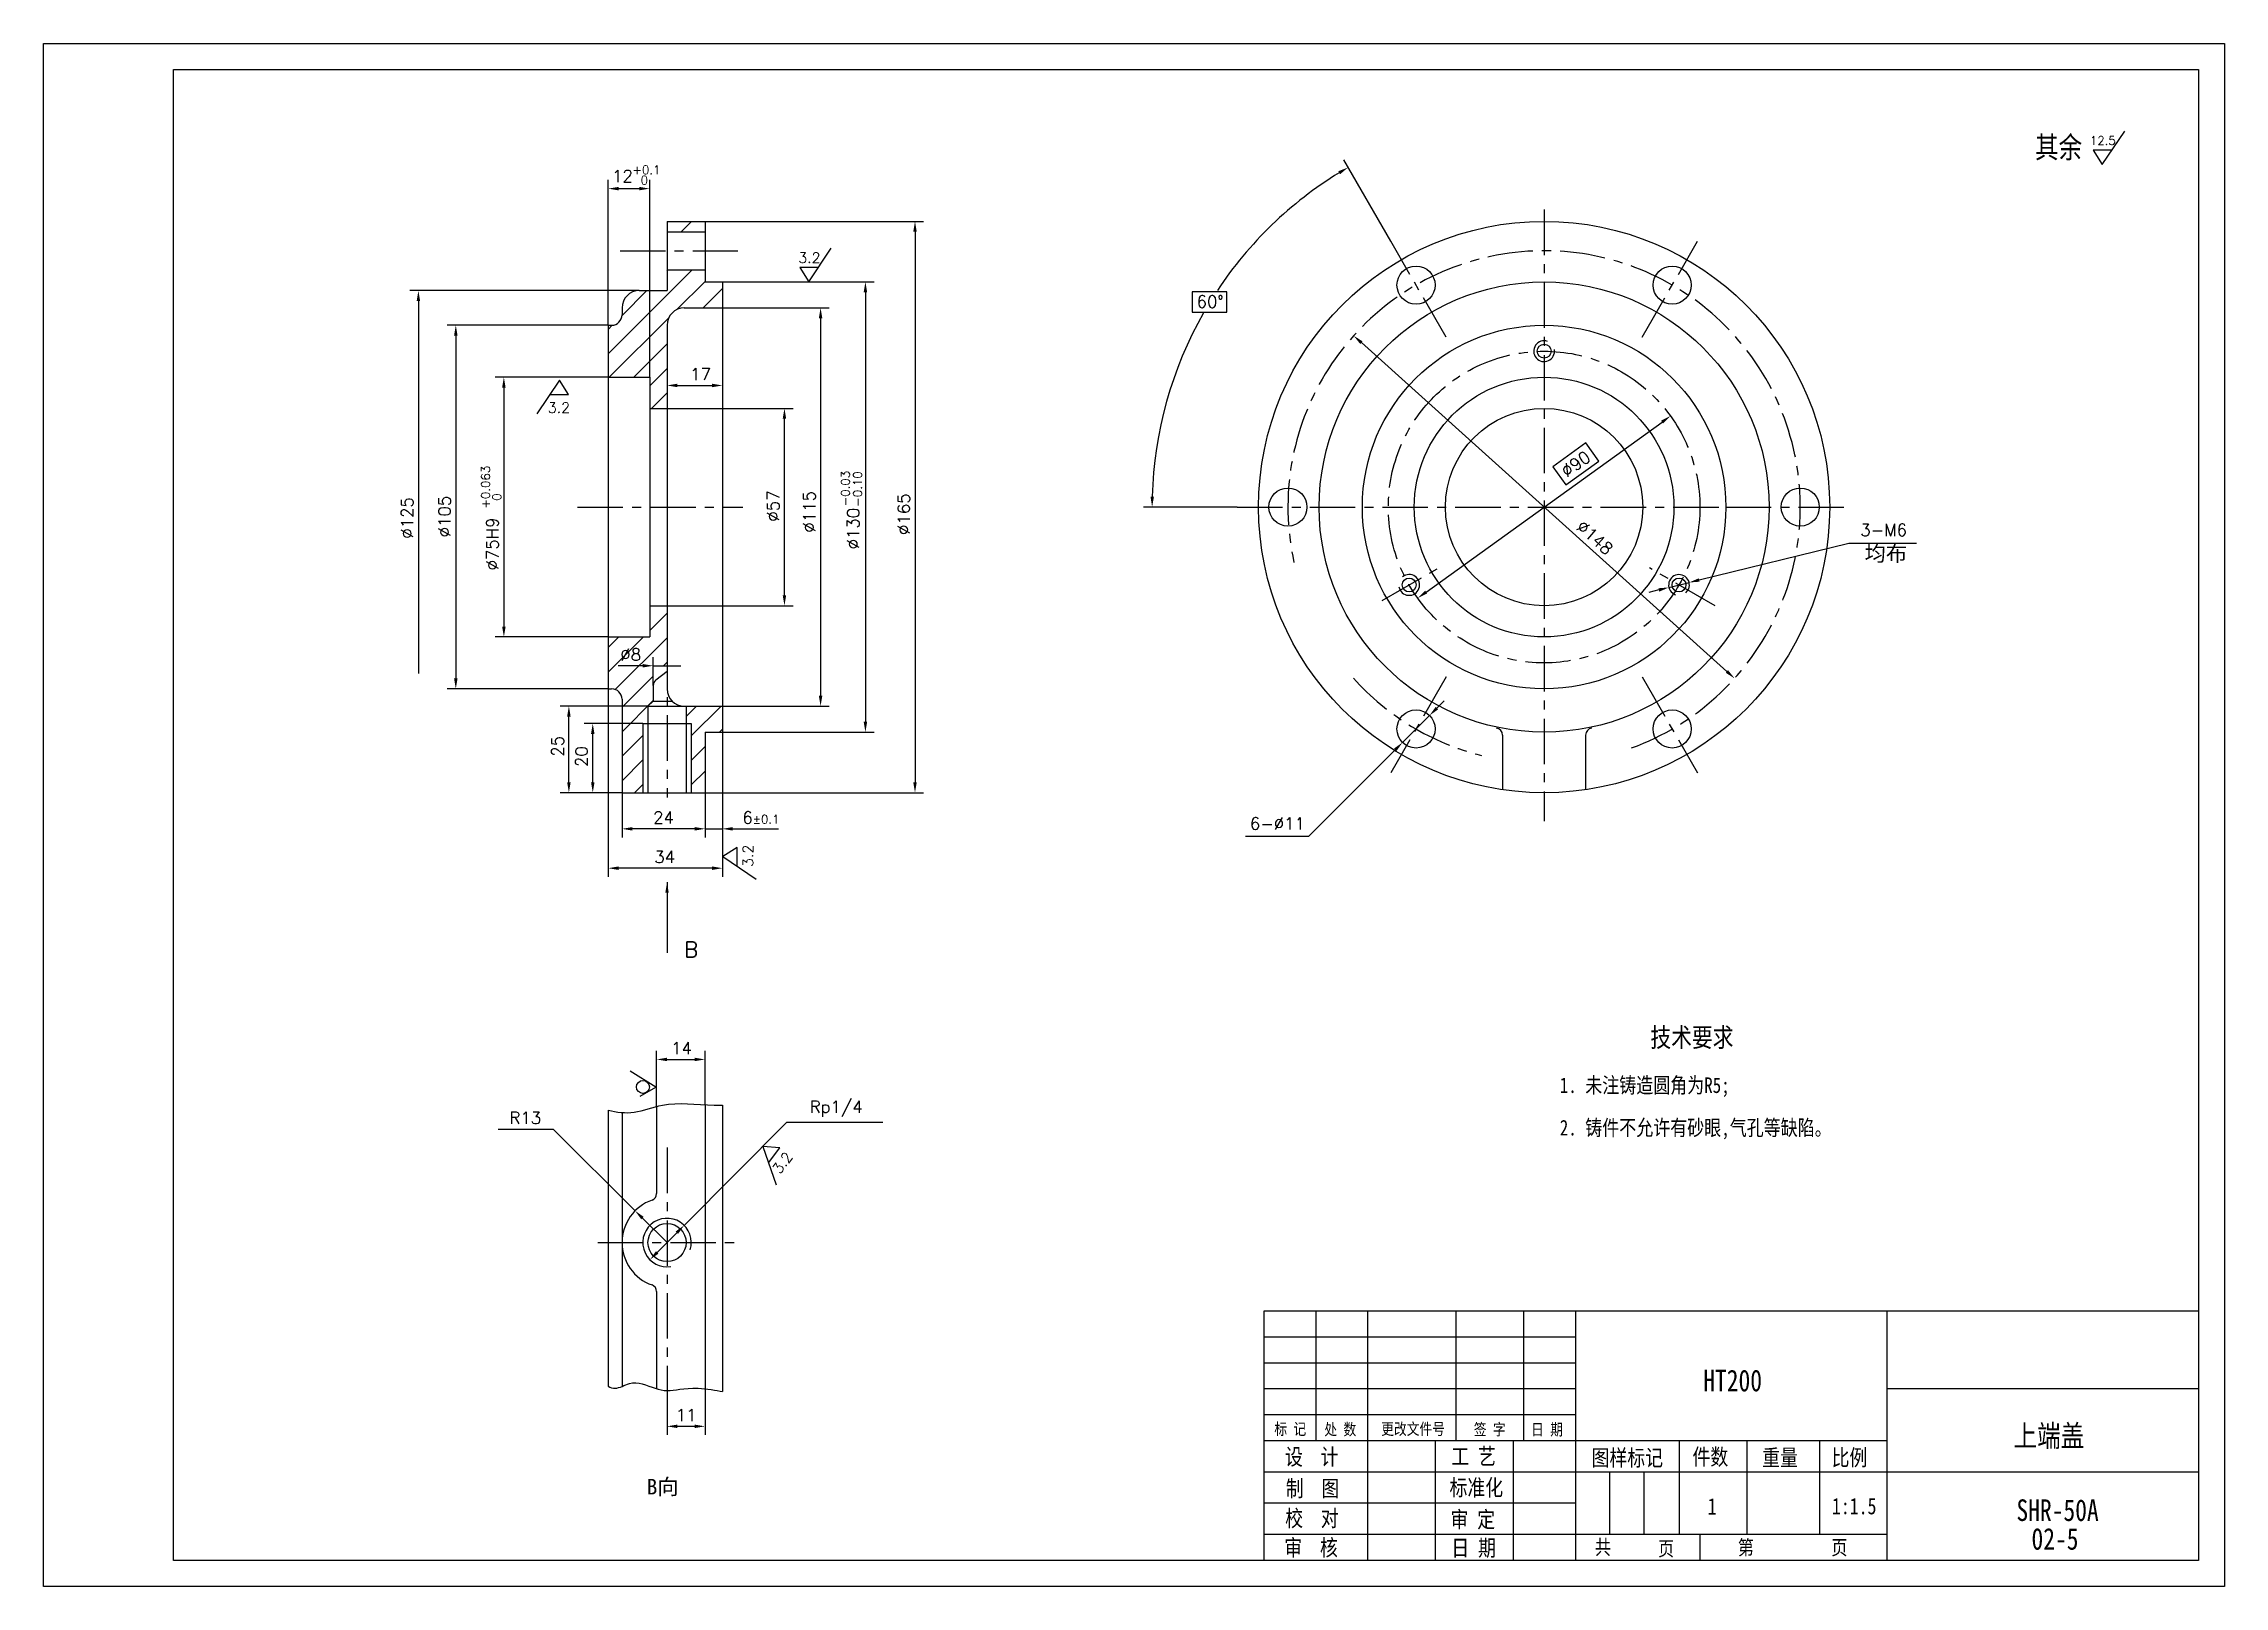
# Model space of a CAD drawing. Extents: x 41 to 671, y 89 to 534.
import ezdxf

# ---------------------------------------------------------------- set-up
doc = ezdxf.new("R2010")
doc.units = 0
doc.header["$LTSCALE"] = 10.5
doc.header["$MEASUREMENT"] = 0
doc.linetypes.add('CENTER', pattern=[2, 1.25, -0.25, 0.25, -0.25])
doc.layers.get('0').update_dxf_attribs({"color": 2, "linetype": 'CONTINUOUS'})
doc.layers.get('DEFPOINTS').update_dxf_attribs({"linetype": 'CONTINUOUS'})
for name, color, linetype in [('LINE_THIN', 2, 'CONTINUOUS'), ('PART', 3, 'CONTINUOUS'), ('SMPEN_THICK', 7, 'CONTINUOUS')]:
    doc.layers.add(name, color=color, linetype=linetype)
doc.styles.add('HZDX', font='', dxfattribs={"width": 0.8, "height": 0.5})
doc.styles.get("Standard").update_dxf_attribs({"font": 'txt.shx', "height": 3.5, "bigfont": 'hzfs.shx'})
doc.styles.get('HZDX').set_extended_font_data('SimSun')
doc.dimstyles.new('HZDX', dxfattribs={"dimscale": 0, "dimtxt": 5, "dimasz": 3.5, "dimexe": 5.25, "dimexo": 0, "dimgap": 1.5, "dimtad": 1, "dimdec": 4, "dimdsep": 46, "dimtxsty": 'HZDX', "dimcen": 0.09, "dimclrd": 2, "dimclre": 2, "dimclrt": 2, "dimadec": 0, "dimazin": 0, "dimtol": 1, "dimtp": 0.2, "dimtfac": 0.66667, "dimtdec": 4, "dimtmove": 0, "dimatfit": 1, "dimfxl": 1, "dimtvp": 5, "dimtolj": 1, "dimarcsym": 0})

# ---------------------------------------------------------------- blocks, each defined once
blk = doc.blocks.new('*D1')
at = {"color": 2, "linetype": 'ByBlock', "transparency": 16777216}
for p, q in [((204.04, 452.71), (157.52, 452.71)), ((160.02, 449.71), (160.02, 350.71)), ((204.04, 347.71), (157.52, 347.71))]:
    blk.add_line(p, q, dxfattribs=at)
for points in [[(159.52, 449.71), (160.52, 449.71), (160.02, 452.71)], [(159.52, 350.71), (160.52, 350.71), (160.02, 347.71)]]:
    blk.add_solid(points, dxfattribs=at)
at = {"layer": 'DEFPOINTS', "color": 0, "linetype": 'ByBlock', "transparency": 16777216}
for p in [(204.04, 452.71), (160.02, 347.71), (204.04, 347.71)]:
    blk.add_point(p, dxfattribs=at)
at = {"color": 2, "linetype": 'ByBlock', "transparency": 16777216, "insert": (156.77, 397.48), "char_height": 3.5, "attachment_point": 5, "rotation": 90}
blk.add_mtext('\\A1;∅105', dxfattribs=at)
blk = doc.blocks.new('*D2')
at = {"color": 2, "linetype": 'ByBlock', "transparency": 16777216}
for p, q in [((221.04, 428.71), (257.46, 428.71)), ((254.96, 374.71), (254.96, 425.71)), ((221.04, 371.71), (257.46, 371.71))]:
    blk.add_line(p, q, dxfattribs=at)
for points in [[(254.46, 425.71), (255.46, 425.71), (254.96, 428.71)], [(254.46, 374.71), (255.46, 374.71), (254.96, 371.71)]]:
    blk.add_solid(points, dxfattribs=at)
at = {"layer": 'DEFPOINTS', "color": 0, "linetype": 'ByBlock', "transparency": 16777216}
for p in [(221.04, 428.71), (254.96, 428.71), (221.04, 371.71)]:
    blk.add_point(p, dxfattribs=at)
at = {"color": 2, "linetype": 'ByBlock', "transparency": 16777216, "insert": (251.71, 400.51), "char_height": 3.5, "attachment_point": 5, "rotation": 90}
blk.add_mtext('\\A1;∅57', dxfattribs=at)
blk = doc.blocks.new('*D3')
at = {"color": 2, "linetype": 'ByBlock', "transparency": 16777216}
for p, q in [((237.04, 457.71), (267.9, 457.71)), ((265.4, 454.71), (265.4, 345.71)), ((237.04, 342.71), (267.9, 342.71))]:
    blk.add_line(p, q, dxfattribs=at)
for points in [[(264.9, 454.71), (265.9, 454.71), (265.4, 457.71)], [(264.9, 345.71), (265.9, 345.71), (265.4, 342.71)]]:
    blk.add_solid(points, dxfattribs=at)
at = {"layer": 'DEFPOINTS', "color": 0, "linetype": 'ByBlock', "transparency": 16777216}
for p in [(237.04, 457.71), (237.04, 342.71), (265.4, 342.71)]:
    blk.add_point(p, dxfattribs=at)
at = {"color": 2, "linetype": 'ByBlock', "transparency": 16777216, "insert": (262.15, 398.84), "char_height": 3.5, "attachment_point": 5, "rotation": 90}
blk.add_mtext('\\A1;∅115', dxfattribs=at)
blk = doc.blocks.new('*D4')
at = {"color": 2, "linetype": 'ByBlock', "transparency": 16777216}
for p, q in [((232.04, 482.71), (295.18, 482.71)), ((292.68, 479.71), (292.68, 320.71)), ((232.04, 317.71), (295.18, 317.71))]:
    blk.add_line(p, q, dxfattribs=at)
for points in [[(292.18, 479.71), (293.18, 479.71), (292.68, 482.71)], [(292.18, 320.71), (293.18, 320.71), (292.68, 317.71)]]:
    blk.add_solid(points, dxfattribs=at)
at = {"layer": 'DEFPOINTS', "color": 0, "linetype": 'ByBlock', "transparency": 16777216}
for p in [(232.04, 482.71), (232.04, 317.71), (292.68, 317.71)]:
    blk.add_point(p, dxfattribs=at)
at = {"color": 2, "linetype": 'ByBlock', "transparency": 16777216, "insert": (289.43, 398.16), "char_height": 3.5, "attachment_point": 5, "rotation": 90}
blk.add_mtext('\\A1;∅165', dxfattribs=at)
blk = doc.blocks.new('*D5')
at = {"color": 2, "linetype": 'ByBlock', "transparency": 16777216}
for p, q in [((208.04, 317.71), (208.04, 304.79)), ((232.04, 317.71), (232.04, 304.79)), ((229.04, 307.29), (211.04, 307.29))]:
    blk.add_line(p, q, dxfattribs=at)
for points in [[(211.04, 307.79), (211.04, 306.79), (208.04, 307.29)], [(229.04, 307.79), (229.04, 306.79), (232.04, 307.29)]]:
    blk.add_solid(points, dxfattribs=at)
at = {"layer": 'DEFPOINTS', "color": 0, "linetype": 'ByBlock', "transparency": 16777216}
for p in [(208.04, 317.71), (232.04, 317.71), (208.04, 307.29)]:
    blk.add_point(p, dxfattribs=at)
at = {"color": 2, "linetype": 'ByBlock', "transparency": 16777216, "insert": (220.04, 310.54), "char_height": 3.5, "attachment_point": 5}
blk.add_mtext('\\A1;24', dxfattribs=at)
blk = doc.blocks.new('*D6')
at = {"color": 2, "linetype": 'ByBlock', "transparency": 16777216}
for p, q in [((204.04, 347.71), (204.04, 293.42)), ((237.04, 335.21), (237.04, 293.42)), ((234.04, 295.92), (207.04, 295.92))]:
    blk.add_line(p, q, dxfattribs=at)
for points in [[(207.04, 296.42), (207.04, 295.42), (204.04, 295.92)], [(234.04, 296.42), (234.04, 295.42), (237.04, 295.92)]]:
    blk.add_solid(points, dxfattribs=at)
at = {"layer": 'DEFPOINTS', "color": 0, "linetype": 'ByBlock', "transparency": 16777216}
for p in [(204.04, 347.71), (237.04, 335.21), (204.04, 295.92)]:
    blk.add_point(p, dxfattribs=at)
at = {"color": 2, "linetype": 'ByBlock', "transparency": 16777216, "insert": (220.38, 299.17), "char_height": 3.5, "attachment_point": 5}
blk.add_mtext('\\A1;34', dxfattribs=at)
blk = doc.blocks.new('*D7')
at = {"color": 2, "linetype": 'ByBlock', "transparency": 16777216}
for p, q in [((214.04, 337.71), (197.09, 337.71)), ((199.59, 320.71), (199.59, 334.71)), ((208.04, 317.71), (197.09, 317.71))]:
    blk.add_line(p, q, dxfattribs=at)
for points in [[(199.09, 334.71), (200.09, 334.71), (199.59, 337.71)], [(199.09, 320.71), (200.09, 320.71), (199.59, 317.71)]]:
    blk.add_solid(points, dxfattribs=at)
at = {"layer": 'DEFPOINTS', "color": 0, "linetype": 'ByBlock', "transparency": 16777216}
for p in [(199.59, 337.71), (214.04, 337.71), (208.04, 317.71)]:
    blk.add_point(p, dxfattribs=at)
at = {"color": 2, "linetype": 'ByBlock', "transparency": 16777216, "insert": (196.34, 328.14), "char_height": 3.5, "attachment_point": 5, "rotation": 90}
blk.add_mtext('\\A1;20', dxfattribs=at)
blk = doc.blocks.new('*D8')
at = {"color": 2, "linetype": 'ByBlock', "transparency": 16777216}
for p, q in [((215.54, 342.71), (190.19, 342.71)), ((192.69, 320.71), (192.69, 339.71)), ((208.04, 317.71), (190.19, 317.71))]:
    blk.add_line(p, q, dxfattribs=at)
for points in [[(192.19, 339.71), (193.19, 339.71), (192.69, 342.71)], [(192.19, 320.71), (193.19, 320.71), (192.69, 317.71)]]:
    blk.add_solid(points, dxfattribs=at)
at = {"layer": 'DEFPOINTS', "color": 0, "linetype": 'ByBlock', "transparency": 16777216}
for p in [(192.69, 342.71), (215.54, 342.71), (208.04, 317.71)]:
    blk.add_point(p, dxfattribs=at)
at = {"color": 2, "linetype": 'ByBlock', "transparency": 16777216, "insert": (189.44, 331.13), "char_height": 3.5, "attachment_point": 5, "rotation": 90}
blk.add_mtext('\\A1;25', dxfattribs=at)
blk = doc.blocks.new('*D9')
at = {"color": 2, "linetype": 'ByBlock', "transparency": 16777216}
for p, q in [((218.04, 217.16), (218.04, 233.25)), ((232.04, 217.63), (232.04, 233.25)), ((221.04, 230.75), (229.04, 230.75))]:
    blk.add_line(p, q, dxfattribs=at)
for points in [[(221.04, 231.25), (221.04, 230.25), (218.04, 230.75)], [(229.04, 231.25), (229.04, 230.25), (232.04, 230.75)]]:
    blk.add_solid(points, dxfattribs=at)
at = {"layer": 'DEFPOINTS', "color": 0, "linetype": 'ByBlock', "transparency": 16777216}
for p in [(232.04, 230.75), (218.04, 217.16), (232.04, 217.63)]:
    blk.add_point(p, dxfattribs=at)
at = {"color": 2, "linetype": 'ByBlock', "transparency": 16777216, "insert": (225.21, 234), "char_height": 3.5, "attachment_point": 5}
blk.add_mtext('\\A1;14', dxfattribs=at)
blk = doc.blocks.new('*D10')
at = {"color": 2, "linetype": 'ByBlock', "transparency": 16777216}
for p, q in [((221.04, 155.53), (221.04, 142.71)), ((232.04, 156.05), (232.04, 142.71)), ((229.04, 145.21), (224.04, 145.21))]:
    blk.add_line(p, q, dxfattribs=at)
for points in [[(224.04, 145.71), (224.04, 144.71), (221.04, 145.21)], [(229.04, 145.71), (229.04, 144.71), (232.04, 145.21)]]:
    blk.add_solid(points, dxfattribs=at)
at = {"layer": 'DEFPOINTS', "color": 0, "linetype": 'ByBlock', "transparency": 16777216}
for p in [(221.04, 155.53), (232.04, 156.05), (221.04, 145.21)]:
    blk.add_point(p, dxfattribs=at)
at = {"color": 2, "linetype": 'ByBlock', "transparency": 16777216, "insert": (226.55, 148.46), "char_height": 3.5, "attachment_point": 5}
blk.add_mtext('\\A1;11', dxfattribs=at)
blk = doc.blocks.new('*D11')
at = {"color": 2, "linetype": 'ByBlock', "transparency": 16777216}
for p, q in [((440.34, 375.66), (508.5, 424.75)), ((486.43, 418.72), (476.9, 411.85)), ((490.23, 413.44), (486.43, 418.72)), ((476.9, 411.85), (480.7, 406.58)), ((480.7, 406.58), (490.23, 413.44))]:
    blk.add_line(p, q, dxfattribs=at)
for points in [[(508.21, 425.16), (508.79, 424.35), (510.94, 426.51)], [(440.05, 376.07), (440.63, 375.26), (437.9, 373.91)]]:
    blk.add_solid(points, dxfattribs=at)
at = {"layer": 'DEFPOINTS', "color": 0, "linetype": 'ByBlock', "transparency": 16777216}
for p in [(510.94, 426.51), (437.9, 373.91)]:
    blk.add_point(p, dxfattribs=at)
at = {"color": 2, "linetype": 'ByBlock', "transparency": 16777216, "insert": (483.56, 412.65), "char_height": 3.5, "attachment_point": 5, "rotation": 35.75902}
blk.add_mtext('\\A1;∅90', dxfattribs=at)
blk = doc.blocks.new('*D12')
at = {"color": 2, "linetype": 'ByBlock', "transparency": 16777216}
blk.add_line((421.63, 447.69), (527.21, 352.73), dxfattribs=at)
for points in [[(421.96, 448.06), (421.29, 447.31), (419.4, 449.69)], [(527.55, 353.1), (526.88, 352.36), (529.44, 350.73)]]:
    blk.add_solid(points, dxfattribs=at)
at = {"layer": 'DEFPOINTS', "color": 0, "linetype": 'ByBlock', "transparency": 16777216}
for p in [(419.4, 449.69), (529.44, 350.73)]:
    blk.add_point(p, dxfattribs=at)
at = {"color": 2, "linetype": 'ByBlock', "transparency": 16777216, "insert": (489.09, 391.38), "char_height": 3.5, "attachment_point": 5, "rotation": 318.0339}
blk.add_mtext('\\A1;∅148', dxfattribs=at)
blk = doc.blocks.new('*D13')
at = {"color": 2, "linetype": 'ByBlock', "transparency": 16777216}
for p, q in [((237.04, 457.71), (237.04, 432.82)), ((221.04, 452.71), (221.04, 432.82)), ((224.04, 435.32), (234.04, 435.32))]:
    blk.add_line(p, q, dxfattribs=at)
for points in [[(224.04, 435.82), (224.04, 434.82), (221.04, 435.32)], [(234.04, 435.82), (234.04, 434.82), (237.04, 435.32)]]:
    blk.add_solid(points, dxfattribs=at)
at = {"layer": 'DEFPOINTS', "color": 0, "linetype": 'ByBlock', "transparency": 16777216}
for p in [(237.04, 457.71), (221.04, 452.71), (237.04, 435.32)]:
    blk.add_point(p, dxfattribs=at)
at = {"color": 2, "linetype": 'ByBlock', "transparency": 16777216, "insert": (230.73, 438.57), "char_height": 3.5, "attachment_point": 5}
blk.add_mtext('\\A1;17', dxfattribs=at)

msp = doc.modelspace()

# ---------------------------------------------------------------- hatches: boundary and pattern name
at = {"layer": 'SMPEN_THICK'}
h = msp.add_hatch(dxfattribs=at)
h.set_pattern_fill('ANSI31', color=256, scale=40, style=0)
h.paths.add_polyline_path([(232.04012, 482.70863), (221.04012, 482.70863), (221.04012, 479.70863), (232.04012, 479.70863)])
h.paths.add_polyline_path([(237.04012, 465.20863), (232.04012, 465.20863), (232.04012, 468.70863), (221.04012, 468.70863), (221.04012, 462.70863), (216.04012, 462.70863), (216.04012, 437.70863), (216.04012, 428.70863), (221.04012, 428.70863), (221.04012, 452.70863, -0.414213562), (226.04012, 457.70863), (237.04012, 457.70863)])
h.paths.add_polyline_path([(216.04012, 462.70863), (213.76388, 462.70863, -0.021734696), (213.04012, 462.70863, 0.414213562), (208.04012, 457.70863), (208.04012, 455.70863, -0.414213562), (205.04012, 452.70863), (204.04012, 452.70863), (204.04012, 437.70863), (216.04012, 437.70863)])
h.paths.add_polyline_path([(237.04012, 342.70863), (226.54012, 342.70863), (226.54012, 337.70863), (228.04012, 337.70863), (228.04012, 317.70863), (232.04012, 317.70863), (232.04012, 335.20863), (237.04012, 335.20863)])
h.paths.add_polyline_path([(217.04012, 354.38114), (221.04012, 354.38114), (221.04012, 361.07444), (221.04012, 371.70863), (216.04012, 371.70863), (216.04012, 362.70863), (204.04012, 362.70863), (204.04012, 347.70863), (205.04012, 347.70863, -0.414213562), (208.04012, 344.70863), (208.04012, 317.70863), (214.04012, 317.70863), (214.04012, 337.70863), (215.54012, 337.70863), (215.54012, 342.70863), (217.04012, 344.14716), (217.04012, 348.6742)])
h.paths.add_polyline_path([(206.77033, 360.25614), (214.35366, 360.25614), (214.35366, 355.00614), (206.77033, 355.00614)], flags=24)

# ---------------------------------------------------------------- linework, layer by layer
at = {"color": 2, "linetype": 'ByBlock'}
for p, q in [((430.1164, 476.945), (416.5475, 500.44702)), ((204.04012, 452.70863), (204.04012, 494.66404)), ((207.04012, 492.16404), (213.04012, 492.16404)), ((216.04012, 437.70863), (216.04012, 494.66404)), ((213.04012, 462.70863), (146.71598, 462.70863)), ((237.04012, 465.20863), (280.85451, 465.20863)), ((278.35451, 462.20863), (278.35451, 338.20863)), ((149.21598, 459.70863), (149.21598, 352.1731)), ((204.04012, 437.70863), (171.40962, 437.70863)), ((173.90962, 434.70863), (173.90962, 365.70863)), ((385.75116, 400.20863), (358.67483, 400.20863)), ((519.21708, 379.144), (562.4125, 389.78655)), ((510.47841, 376.99095), (516.30419, 378.42631)), ((507.56552, 376.27327), (504.65263, 375.55558)), ((204.04012, 362.70863), (171.40962, 362.70863)), ((214.04012, 354.38114), (206.88411, 354.38114)), ((217.04012, 348.6742), (217.04012, 356.88114)), ((217.04012, 354.38114), (225.04012, 354.38114)), ((443.43574, 342.12798), (445.55888, 344.24747)), ((237.04012, 335.20863), (237.04012, 304.78663)), ((237.04012, 335.20863), (280.85451, 335.20863)), ((441.31259, 340.00849), (433.52772, 332.23701)), ((431.40458, 330.11752), (406.34364, 305.1067)), ((232.04012, 317.70863), (232.04012, 304.78663)), ((229.04012, 307.28663), (226.04012, 307.28663)), ((232.04012, 307.28663), (237.04012, 307.28663)), ((240.04012, 307.28663), (253.29012, 307.28663)), ((225.98007, 192.7772), (255.6225, 222.53708)), ((211.82214, 196.9844), (188.20805, 220.4672)), ((221.04012, 187.81768), (213.94937, 194.869)), ((218.21729, 184.98366), (223.86295, 190.65169))]:
    msp.add_line(p, q, dxfattribs=at)
for start, end in [(121.51787602, 146.46396866), (150.32604478, 178.48212398)]:
    msp.add_arc((474.42016, 400.20863), 113.24533, start, end, dxfattribs=at)
for points in [[(414.9638, 497.17734), (415.47523, 496.31801), (417.7975, 498.28196)], [(207.04012, 492.66404), (207.04012, 491.66404), (204.04012, 492.16404)], [(213.04012, 492.66404), (213.04012, 491.66404), (216.04012, 492.16404)], [(148.71598, 459.70863), (149.71598, 459.70863), (149.21598, 462.70863)], [(277.85451, 462.20863), (278.85451, 462.20863), (278.35451, 465.20863)], [(173.40962, 434.70863), (174.40962, 434.70863), (173.90962, 437.70863)], [(361.71453, 403.20174), (360.71461, 403.21499), (361.17483, 400.20863)], [(519.09747, 379.62948), (519.3367, 378.65851), (516.30419, 378.42631)], [(507.44591, 376.75875), (507.68513, 375.78778), (510.47841, 376.99095)], [(173.40962, 365.70863), (174.40962, 365.70863), (173.90962, 362.70863)], [(214.04012, 354.88114), (214.04012, 353.88114), (217.04012, 354.38114)], [(443.08249, 342.48184), (443.78899, 341.77412), (441.31259, 340.00849)], [(277.85451, 338.20863), (278.85451, 338.20863), (278.35451, 335.20863)], [(431.05133, 330.47138), (431.75783, 329.76366), (433.52772, 332.23701)], [(229.04012, 307.78663), (229.04012, 306.78663), (232.04012, 307.28663)], [(240.04012, 307.78663), (240.04012, 306.78663), (237.04012, 307.28663)], [(214.30193, 195.22354), (213.5968, 194.51447), (211.82214, 196.9844)], [(223.5087, 191.00454), (224.2172, 190.29884), (225.98007, 192.7772)], [(217.86304, 185.33652), (218.57154, 184.63081), (216.10017, 182.85815)]]:
    msp.add_solid(points, dxfattribs=at)
at = {"layer": 'DEFPOINTS', "color": 0, "linetype": 'ByBlock'}
for p in [(216.04012, 492.16404), (430.1164, 476.945), (209.50458, 461.24416), (237.04012, 465.20863), (204.04012, 452.70863), (446.12205, 449.2224), (204.04012, 437.70863), (216.04012, 437.70863), (368.00436, 438.94081), (385.75116, 400.20863), (516.30419, 378.42631), (510.47841, 376.99095), (204.04012, 362.70863), (225.04012, 354.38114), (204.04012, 347.70863), (217.04012, 348.6742), (217.04012, 348.49184), (226.54012, 340.20863), (237.04012, 335.20863), (237.04012, 335.20863), (441.31259, 340.00849), (433.52772, 332.23701), (232.04012, 317.70863), (237.04012, 307.28663), (211.82214, 196.9844), (225.98007, 192.7772), (216.10017, 182.85815), (221.04012, 187.81768)]:
    msp.add_point(p, dxfattribs=at)
at = {"layer": 'LINE_THIN', "linetype": 'Continuous'}
for p, q in [((40.94436, 88.53053), (40.94436, 534.03052)), ((40.94436, 534.03052), (670.94436, 534.03052)), ((670.94436, 534.03052), (670.94436, 88.53053)), ((670.94436, 88.53053), (40.94436, 88.53053))]:
    msp.add_line(p, q, dxfattribs=at)
at = {"layer": 'PART', "linetype": 'Continuous'}
for p, q in [((78.44436, 96.03053), (78.44436, 526.53052)), ((78.44436, 526.53052), (663.44436, 526.53052)), ((663.44436, 526.53052), (663.44436, 96.03053)), ((393.44436, 168.03053), (393.44436, 96.03053)), ((663.44436, 168.03053), (393.44436, 168.03053)), ((408.44436, 168.03053), (408.44436, 130.53053)), ((423.44436, 168.03053), (423.44436, 96.03053)), ((448.94436, 168.03053), (448.94436, 130.53053)), ((468.44436, 168.03053), (468.44436, 130.53053)), ((483.44436, 168.03053), (483.44436, 96.03053)), ((573.44436, 168.03053), (573.44436, 96.03053)), ((663.44436, 145.53053), (573.44436, 145.53053)), ((442.94436, 130.53053), (442.94436, 96.03053)), ((465.44436, 130.53053), (465.44436, 96.03053)), ((513.44436, 130.53053), (513.44436, 103.53053)), ((532.94436, 130.53053), (532.94436, 103.53053)), ((553.94436, 130.53053), (553.94436, 103.53053)), ((493.34436, 121.53053), (493.34436, 103.53053)), ((503.24436, 121.53053), (503.24436, 103.53053)), ((663.44436, 121.53053), (573.44436, 121.53053)), ((519.44436, 103.53053), (519.44436, 96.03053)), ((663.44436, 96.03053), (78.44436, 96.03053))]:
    msp.add_line(p, q, dxfattribs=at)
at = {"layer": 'SMPEN_THICK'}
for p, q in [((635.63953, 499.08281), (642.1587, 508.79549)), ((638.47671, 503.22777), (633.03074, 503.22777)), ((633.03074, 503.22777), (635.63953, 499.08281)), ((261.98062, 465.21368), (268.49979, 474.92636)), ((264.8178, 469.35864), (259.37183, 469.35864)), ((259.37183, 469.35864), (261.98062, 465.21368)), ((189.97583, 436.88458), (183.45667, 427.1719)), ((192.58463, 432.73962), (189.97583, 436.88458)), ((187.13866, 432.73962), (192.58463, 432.73962)), ((562.4125, 389.78655), (582.04369, 389.78655)), ((215.54012, 342.70863), (215.54012, 317.70863)), ((226.54012, 342.70863), (226.54012, 317.70863)), ((406.34364, 305.1067), (388.1871, 305.1067)), ((241.26553, 301.91715), (237.12057, 299.30836)), ((237.12057, 299.30836), (246.83325, 292.7892)), ((241.26553, 296.47118), (241.26553, 301.91715)), ((217.80818, 232.67949), (210.38665, 237.33246)), ((213.2595, 230.05594), (217.80818, 232.67949)), ((255.6225, 222.53708), (283.34559, 222.53708)), ((188.20805, 220.4672), (172.23091, 220.4672)), ((248.75179, 215.56708), (252.60633, 204.52271)), ((253.63289, 215.16532), (248.75179, 215.56708)), ((250.36369, 210.80976), (253.63289, 215.16532)), ((483.44436, 160.53053), (393.44436, 160.53053)), ((483.44436, 153.03053), (393.44436, 153.03053)), ((483.44436, 145.53053), (393.44436, 145.53053)), ((483.44436, 138.03053), (393.44436, 138.03053)), ((573.44436, 130.53053), (393.44436, 130.53053)), ((573.44436, 121.53053), (393.44436, 121.53053)), ((483.44436, 112.53053), (393.44436, 112.53053)), ((573.44436, 103.53053), (393.44436, 103.53053))]:
    msp.add_line(p, q, dxfattribs=at)
at = {"layer": 'SMPEN_THICK', "linetype": 'CENTER'}
for p, q in [((474.42016, 486.09728), (474.42016, 309.54649)), ((207.47226, 474.20863), (241.53022, 474.20863)), ((446.12205, 449.2224), (430.1164, 476.945)), ((502.71827, 449.2224), (518.72392, 476.945)), ((195.19635, 400.20863), (242.89421, 400.20863)), ((385.75116, 400.20863), (526.92016, 400.20863)), ((526.92016, 400.20863), (563.02768, 400.20863)), ((427.67454, 373.22003), (443.49501, 382.35399)), ((523.86075, 371.66409), (504.86678, 382.63027)), ((221.04012, 361.07444), (221.04012, 316.36895)), ((446.12205, 351.19486), (430.1164, 323.47226)), ((502.71827, 351.19486), (518.72392, 323.47226)), ((221.04012, 215.22759), (221.04012, 145.05943)), ((201.01875, 187.81768), (242.98055, 187.81768))]:
    msp.add_line(p, q, dxfattribs=at)
at = {"layer": 'SMPEN_THICK', "color": 4}
for p, q in [((221.04012, 482.70863), (232.04012, 482.70863)), ((221.04012, 482.70863), (221.04012, 462.70863)), ((221.04012, 479.70863), (232.04012, 479.70863)), ((232.04012, 482.70863), (232.04012, 465.20863)), ((221.04012, 468.70863), (232.04012, 468.70863)), ((213.04012, 462.70863), (213.04012, 462.70863)), ((213.04012, 462.70863), (213.04012, 462.70863)), ((213.04012, 462.70863), (221.04012, 462.70863)), ((232.04012, 465.20863), (237.04012, 465.20863)), ((237.04012, 465.20863), (237.04012, 335.20863)), ((208.04012, 457.70863), (208.04012, 455.70863)), ((226.04012, 457.70863), (237.04012, 457.70863)), ((204.04012, 452.70863), (204.04012, 347.70863)), ((204.04012, 452.70863), (205.04012, 452.70863)), ((221.04012, 452.70863), (221.04012, 347.70863)), ((204.04012, 437.70863), (216.04012, 437.70863)), ((216.04012, 437.70863), (216.04012, 362.70863)), ((216.04012, 428.70863), (225.04012, 428.70863)), ((216.04012, 371.70863), (225.04012, 371.70863)), ((204.04012, 362.70863), (216.04012, 362.70863)), ((204.04012, 347.70863), (205.04012, 347.70863)), ((217.04012, 348.6742), (217.04012, 344.14716)), ((221.04012, 352.71994), (217.82566, 350.26326)), ((208.04012, 344.70863), (208.04012, 317.70863)), ((215.54012, 342.70863), (217.04012, 344.14716)), ((215.54012, 342.70863), (226.54012, 342.70863)), ((217.04012, 344.14716), (222.53071, 344.14716)), ((226.04012, 342.70863), (237.04012, 342.70863)), ((226.54012, 340.20863), (226.54012, 317.70863)), ((214.04012, 337.70863), (228.04012, 337.70863)), ((214.04012, 337.70863), (214.04012, 317.70863)), ((228.04012, 337.70863), (228.04012, 317.70863)), ((232.04012, 335.20863), (237.04012, 335.20863)), ((232.04012, 335.20863), (232.04012, 317.70863)), ((462.42016, 334.37093), (462.42016, 318.58602)), ((486.42016, 334.37093), (486.42016, 318.58602)), ((208.04012, 317.70863), (232.04012, 317.70863)), ((218.04012, 227.1009), (218.04012, 201.95981)), ((232.04012, 227.57652), (232.04012, 145.58444)), ((237.04012, 227.52207), (237.04012, 144.77587)), ((204.04012, 226.02738), (204.04012, 146.33968)), ((208.04012, 225.36856), (208.04012, 146.17203)), ((218.04012, 173.67554), (218.04012, 145.61932))]:
    msp.add_line(p, q, dxfattribs=at)
at = {"layer": 'SMPEN_THICK'}
msp.add_lwpolyline([(372.72238, 456.50836), (382.80536, 456.50836), (382.80536, 462.38667), (372.72238, 462.38667)], close=True, dxfattribs=at)
at = {"layer": 'SMPEN_THICK', "color": 4}
for centre, radius in [((474.42016, 400.20863), 82.5), ((437.42016, 464.29451), 5.5), ((511.42016, 464.29451), 5.5), ((474.42016, 400.20863), 65), ((474.42016, 400.20863), 52.5), ((474.42016, 445.20863), 2), ((474.42016, 400.20863), 37.5), ((474.42016, 400.20863), 28.5), ((400.42016, 400.20863), 5.5), ((548.42016, 400.20863), 5.5), ((435.44902, 377.70863), 2), ((513.3913, 377.70863), 2), ((437.42016, 336.12275), 5.5), ((511.42016, 336.12275), 5.5), ((221.04012, 187.81768), 5.5)]:
    msp.add_circle(centre, radius, dxfattribs=at)
at = {"layer": 'SMPEN_THICK', "linetype": 'CENTER'}
msp.add_circle((474.42016, 400.20863), 45, dxfattribs=at)
at = {"layer": 'SMPEN_THICK'}
msp.add_circle((214.08623, 232.74488), 1.86921, dxfattribs=at)
at = {"layer": 'SMPEN_THICK', "linetype": 'CENTER'}
for start, end in [(289.94104958, 192.46419861), (221.886191, 255.8184443)]:
    msp.add_arc((474.42016, 400.20863), 74, start, end, dxfattribs=at)
at = {"layer": 'SMPEN_THICK', "color": 4}
for centre, radius, start, end in [((213.04012, 457.70863), 5, 90, 180), ((213.402, 471.02962), 8.32886, 267.50977941, 272.49022059), ((205.04012, 455.70863), 3, 270, 360), ((226.04012, 452.70863), 5, 90, 180), ((205.04012, 344.70863), 3, 0, 90), ((219.04012, 348.6742), 2, 127.38928032, 180), ((226.04012, 347.70863), 5, 180, 270), ((460.42016, 334.37093), 2, 0, 82.71149124), ((488.42016, 334.37093), 2, 97.28850876, 180), ((216.04012, 201.95981), 2, 289.47122063, 0), ((221.04012, 187.81768), 13, 109.47122063, 250.52877937), ((216.04012, 173.67554), 2, 360, 70.52877937)]:
    msp.add_arc(centre, radius, start, end, dxfattribs=at)
at = {"layer": 'SMPEN_THICK'}
for centre, radius, start, end in [((474.42016, 445.20863), 3, 70.54352128, 9.4737166), ((435.44902, 377.70863), 3, 190.54352128, 129.4737166), ((513.3913, 377.70863), 3, 310.54352128, 249.4737166), ((221.04012, 187.81768), 7, 342.82522548, 279.35813341)]:
    msp.add_arc(centre, radius, start, end, dxfattribs=at)
for points, knots in [([(204.04012, 226.02738), (206.54035, 225.42371), (211.79411, 224.7873), (221.85916, 228.9791), (229.89509, 227.40681), (236.25284, 227.50256), (237.04012, 227.52207)], [6.95060831, 6.95060831, 6.95060831, 6.95060831, 14.579091647, 23.014616377, 38.018507638, 40.117760927, 40.117760927, 40.117760927, 40.117760927]), ([(204.04012, 146.33968), (204.70515, 145.96883), (206.67291, 145.26274), (211.18652, 148.44369), (216.3227, 145.99734), (222.14225, 144.52339), (226.90423, 146.46134), (235.35416, 145.17991), (237.04012, 144.77587)], [2.33728069, 2.33728069, 2.33728069, 2.33728069, 4.574430493, 8.887494996, 16.512289281, 19.98971754, 26.843643342, 30.50467205, 30.50467205, 30.50467205, 30.50467205])]:
    msp.add_open_spline(points, degree=3, knots=knots, dxfattribs=at)

# ---------------------------------------------------------------- texts
at = {"color": 2, "linetype": 'ByBlock', "attachment_point": 5}
for s, insert, char_height in [('12.5', (635.82489, 506.05651), 2.5), ('3.2', (262.16598, 472.18738), 3), ('60%%d', (377.95051, 459.52229), 3.5), ('3.2', (189.81129, 428.90227), 3), ('3-M6', (572.52299, 393.5803), 3.5), ('{\\f宋体|b0|i0|c134|p2;均布}', (573.14896, 386.59483), 4.5), ('\\A1;∅8', (210.562, 357.63114), 3.5), ('6\\H2.5;%%p0.1', (248.16512, 310.53663), 3.5), ('6-∅11', (397.38051, 308.8005), 3.5), ('B', (227.96868, 272.43977), 4.5), ('Rp1/4', (269.90217, 226.44197), 3.5), ('\\A1;R13', (180.09298, 223.81585), 3.5), ('{\\f宋体|b0|i0|c134|p2;B向}', (219.78653, 117.06942), 4.5)]:
    msp.add_mtext(s, dxfattribs=dict(at, insert=insert, char_height=char_height))
for s, insert, char_height, rotation in [('%%c125', (145.96598, 397.05826), 3.5, 90), ('3.2', (244.42292, 299.484), 3, 90), ('3.2', (254.3875, 210.84763), 3, 53.12807285)]:
    msp.add_mtext(s, dxfattribs=dict(at, insert=insert, char_height=char_height, rotation=rotation))
at = {"layer": 'SMPEN_THICK', "style": 'HZDX', "width": 0.8}
for s, height, p in [('其余', 6.237, (616.24851, 500.98663)), ('技术要求', 5.5, (505.1133, 244.30375)), ('1. 未注铸造圆角为R5;', 4.5, (478.95648, 231.00793)), ('2. 铸件不允许有砂眼,气孔等缺陷。', 4.5, (478.95648, 218.73522)), ('HT200', 6.237, (520.39939, 144.85618)), ('标 记', 3.375, (396.48803, 132.29252)), ('处 数', 3.375, (410.93823, 132.18443)), ('更改文件号', 3.375, (427.36318, 132.30715)), ('签 字', 3.375, (454.12062, 132.17292)), ('日 期', 3.375, (470.6564, 132.14122)), ('上端盖', 6.237, (610.03794, 128.91553)), ('设  计', 4.725, (399.5665, 123.58143)), ('工 艺', 4.725, (447.60479, 123.72152)), ('图样标记', 4.725, (488.15024, 123.30138)), ('件数', 4.725, (517.28917, 123.57917)), ('重量', 4.725, (537.42922, 123.33219)), ('比例', 4.725, (557.48595, 123.363)), ('制  图', 4.725, (399.78817, 114.45077)), ('标准化', 4.725, (447.1106, 114.70264)), ('1', 4.725, (521.66922, 109.27134)), ('1:1.5', 4.725, (557.57826, 109.34417)), ('SHR-50A', 6.237, (610.87507, 107.41434)), ('校  对', 4.725, (399.61839, 105.83132)), ('审 定', 4.725, (447.38852, 105.49765)), ('审  核', 4.725, (399.37129, 97.36432)), ('日 期', 4.725, (447.61521, 97.28265)), ('共', 4.2525, (489.08701, 97.72577)), ('页', 4.2525, (507.34892, 97.3162)), ('第', 4.2525, (530.39123, 97.62509)), ('页', 4.2525, (557.41821, 97.62509)), ('02-5', 6.237, (615.21941, 99.1252))]:
    msp.add_text(s, height=height, dxfattribs=at).set_placement(p)
at = {"layer": 'SMPEN_THICK', "color": 2}
for s, height, p in [('+0.1', 2.5, (210.99432, 496.3417)), ('12', 3.5, (205.16099, 494.01592)), ('0', 2.5, (213.40095, 493.33209))]:
    msp.add_text(s, height=height, dxfattribs=at).set_placement(p)
for s, height, p in [('+0.063', 2.5, (169.8796, 399.71425)), ('-0.03', 2.5, (273.80842, 400.38404)), ('-0.10', 2.5, (277.34464, 400.25532)), ('0', 2.5, (173.13561, 402.00818)), ('∅130', 3.5, (276.59566, 387.97076)), ('∅75H9', 3.5, (172.36126, 381.89543))]:
    msp.add_text(s, height=height, rotation=90, dxfattribs=at).set_placement(p)

# ---------------------------------------------------------------- dimensions: what is measured, and where the dimension line sits
at = {"layer": 'SMPEN_THICK'}
for base, p1, p2, picture, middle in [((292.67641, 317.70863), (232.04012, 482.70863), (232.04012, 317.70863), '*D4', (292.67641, 398.16078)), ((265.39661, 342.70863), (237.04012, 457.70863), (237.04012, 342.70863), '*D3', (265.39661, 398.84238)), ((160.01622, 347.70863), (204.04012, 452.70863), (204.04012, 347.70863), '*D1', (160.01622, 397.47918)), ((254.96074, 428.70863), (221.04012, 371.70863), (221.04012, 428.70863), '*D2', (254.96074, 400.51356))]:
    dim = msp.add_linear_dim(base=base, p1=p1, p2=p2, angle=90, text='%%c<>', dimstyle='HZDX', override={"dimscale": 1, "dimtxt": 3, "dimasz": 3, "dimexe": 2.5, "dimtxsty": 'Standard', "dimtol": 0, "dimatfit": 2}, dxfattribs=at)
    dim.commit()
    dim.dimension.update_dxf_attribs({"geometry": picture, "text_midpoint": middle, "dimtype": 160})
for base, p1, p2, text, override, picture, middle in [((237.04012, 435.31708), (221.04012, 452.70863), (237.04012, 457.70863), '17', {"dimscale": 1, "dimtxt": 3, "dimasz": 3, "dimexe": 2.5, "dimtxsty": 'Standard', "dimtol": 0}, '*D13', (230.72806, 435.31708)), ((204.04012, 295.91623), (237.04012, 335.20863), (204.04012, 347.70863), '34', {"dimscale": 1, "dimtxt": 3, "dimasz": 3, "dimexe": 2.5, "dimtxsty": 'Standard', "dimtol": 0, "dimatfit": 2}, '*D6', (220.38494, 295.91623))]:
    dim = msp.add_linear_dim(base=base, p1=p1, p2=p2, text=text, dimstyle='HZDX', override=override, dxfattribs=at)
    dim.commit()
    dim.dimension.update_dxf_attribs({"geometry": picture, "text_midpoint": middle, "dimtype": 160})
for p1, p2, override, picture, middle in [((419.39815, 449.69174), (529.44217, 350.72552), {"dimscale": 1, "dimtxt": 3, "dimasz": 3, "dimexe": 2.5, "dimtxsty": 'Standard', "dimtol": 0}, '*D12', (486.92022, 388.96691)), ((437.90347, 373.91164), (510.93685, 426.50562), {"dimscale": 1, "dimtxt": 3, "dimasz": 3, "dimexe": 2.5, "dimgap": -1.5, "dimtxsty": 'Standard', "dimtol": 0}, '*D11', (486.34063, 408.79299))]:
    dim = msp.add_diameter_dim_2p(p1=p1, p2=p2, dimstyle='HZDX', override=override, dxfattribs=at)
    dim.commit()
    dim.dimension.update_dxf_attribs({"geometry": picture, "text_midpoint": middle, "dimtype": 163})
for base, p2, picture, middle in [((192.68533, 342.70863), (215.54012, 342.70863), '*D8', (192.68533, 331.13137)), ((199.59477, 337.70863), (214.04012, 337.70863), '*D7', (199.59477, 328.13979))]:
    dim = msp.add_linear_dim(base=base, p1=(208.04012, 317.70863), p2=p2, angle=90, dimstyle='HZDX', override={"dimscale": 1, "dimtxt": 3, "dimasz": 3, "dimexe": 2.5, "dimtxsty": 'Standard', "dimtol": 0, "dimatfit": 2}, dxfattribs=at)
    dim.commit()
    dim.dimension.update_dxf_attribs({"geometry": picture, "text_midpoint": middle, "dimtype": 160})
dim = msp.add_linear_dim(base=(208.04012, 307.28663), p1=(232.04012, 317.70863), p2=(208.04012, 317.70863), dimstyle='HZDX', override={"dimscale": 1, "dimtxt": 3, "dimasz": 3, "dimexe": 2.5, "dimtxsty": 'Standard', "dimtol": 0, "dimatfit": 2}, dxfattribs=at)
dim.commit()
dim.dimension.update_dxf_attribs({"geometry": '*D5', "text_midpoint": (220.04012, 310.53663)})
for base, p1, p2, picture, middle, set_off in [((232.04012, 240.6965), (218.04012, 227.1009), (232.04012, 227.57652), '*D9', (225.20678, 240.6965), (0, 9.94438)), ((221.04012, 134.73725), (232.04012, 145.58444), (221.04012, 145.05943), '*D10', (226.55274, 134.73725), (0, -10.46777))]:
    dim = msp.add_linear_dim(base=base, p1=p1, p2=p2, dimstyle='HZDX', override={"dimscale": 1, "dimtxt": 3, "dimasz": 3, "dimexe": 2.5, "dimtxsty": 'Standard', "dimtol": 0, "dimatfit": 2}, dxfattribs=at)
    dim.commit()
    dim.dimension.update_dxf_attribs({"geometry": picture, "text_midpoint": middle, "dimtype": 160, "insert": set_off})

# ---------------------------------------------------------------- leaders
at = {"layer": 'SMPEN_THICK', "color": 2}
msp.add_leader([(221.04012, 291.83679), (221.04012, 271.44239)], dimstyle='HZDX', override={"dimscale": 1, "dimtxt": 3, "dimasz": 3, "dimexe": 2.5, "dimtxsty": 'Standard', "dimtol": 0}, dxfattribs=at)

doc.saveas('drawing.dxf')
